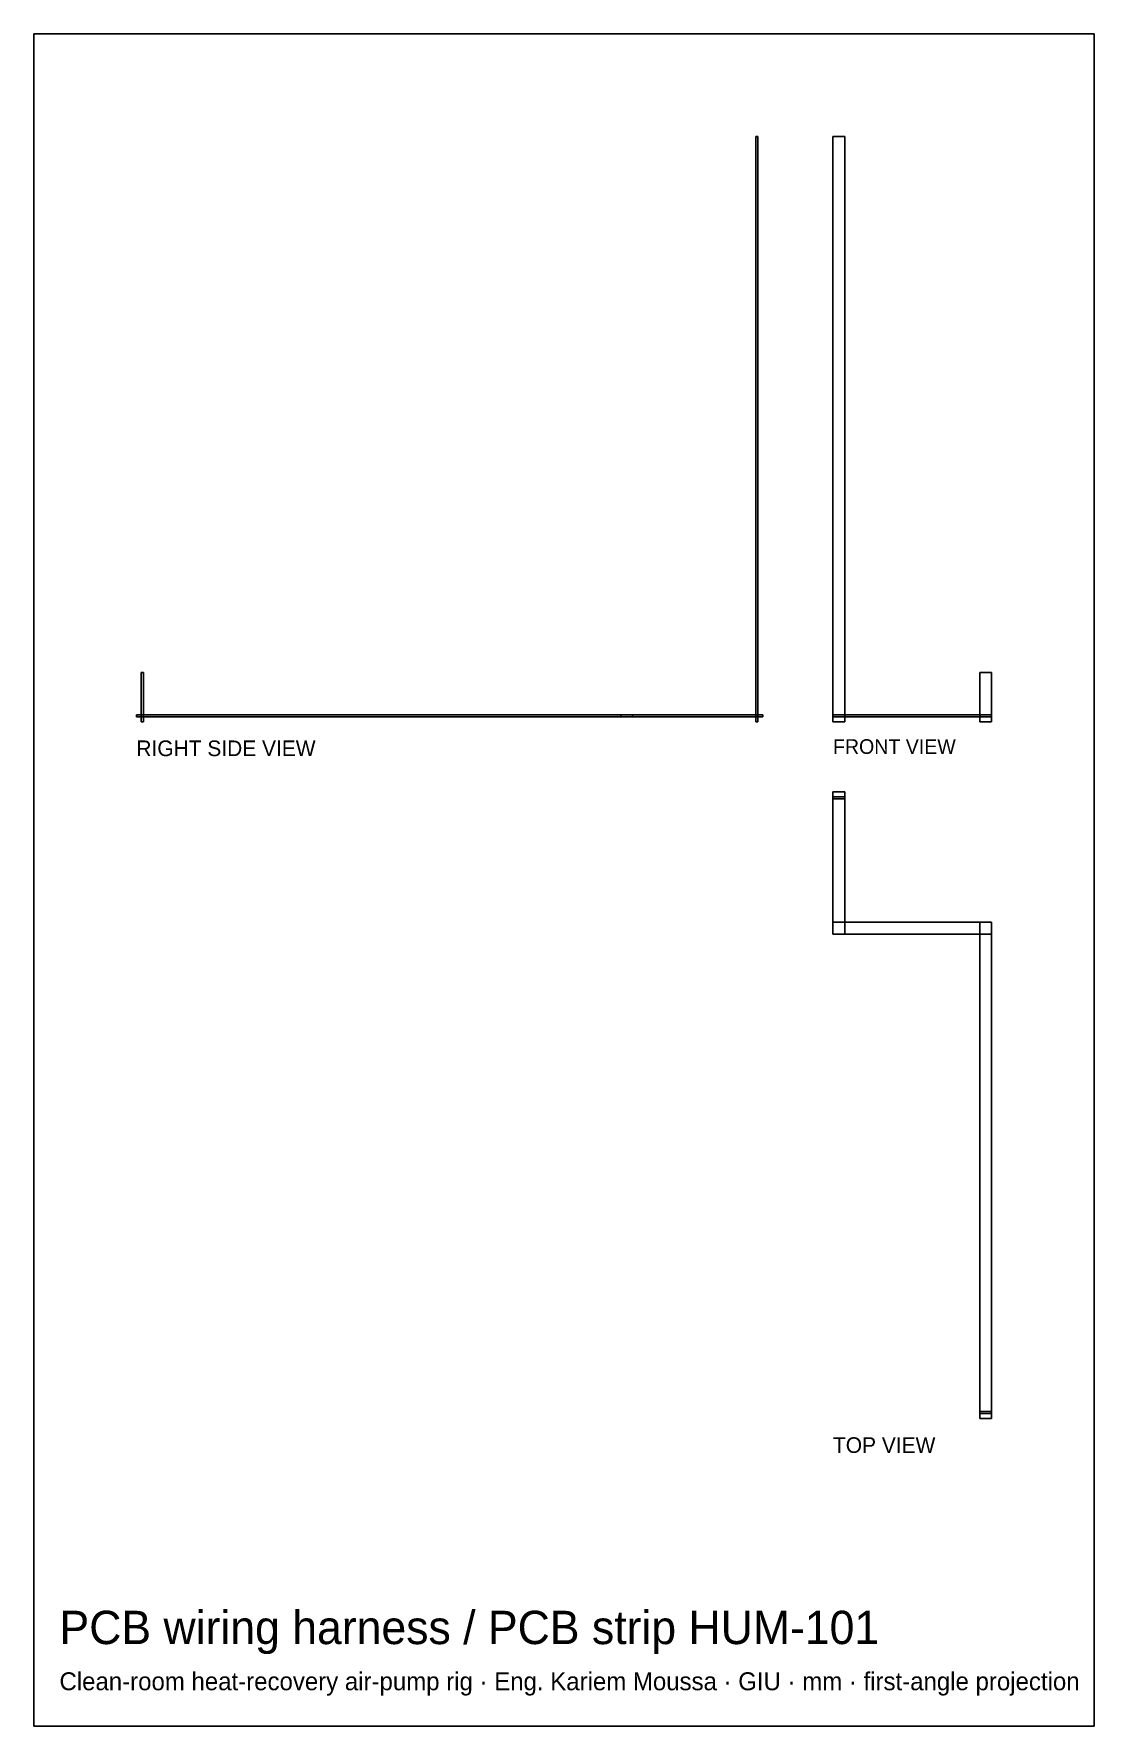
# Model space of a CAD drawing. Header units: millimetres. Extents: x -595 to -102, y -462 to 324.
import ezdxf

# ---------------------------------------------------------------- set-up
doc = ezdxf.new("R2010")
doc.units = ezdxf.units.MM
for name, color, linetype in [('BORDER', 7, 'Continuous'), ('HIDDEN', 8, 'Continuous'), ('TEXT', 5, 'Continuous'), ('VISIBLE', 7, 'Continuous')]:
    doc.layers.add(name, color=color, linetype=linetype)

msp = doc.modelspace()

# ---------------------------------------------------------------- linework, layer by layer
at = {"layer": 'BORDER'}
msp.add_lwpolyline([(-594.803472, -461.593616), (-102.214928, -461.593616), (-102.214928, 324.385072), (-594.803472, 324.385072)], close=True, dxfattribs=at)
at = {"layer": 'HIDDEN'}
for points in [[(-258.4184, 276.75), (-259.4184, 276.75)], [(-259.4184, 4.93), (-259.4184, 276.75)], [(-258.4184, 4.93), (-258.4184, 276.75)], [(-223.55, 276.75), (-218.05, 276.75)], [(-223.55, 4.93), (-223.55, 276.75)], [(-218.05, 4.93), (-218.05, 276.75)], [(-543.9184, 27.8), (-544.9184, 27.8)], [(-544.9184, 4.93), (-544.9184, 27.8)], [(-543.9184, 4.93), (-543.9184, 27.8)], [(-155.35, 27.8), (-149.85, 27.8)], [(-155.35, 4.93), (-155.35, 27.8)], [(-149.85, 4.93), (-149.85, 27.8)], [(-316.6684, 8.18), (-547.1684, 8.18)], [(-547.1684, 7.18), (-547.1684, 8.18)], [(-316.6684, 8.18), (-322.1684, 8.18)], [(-322.1684, 7.18), (-322.1684, 8.18)], [(-256.1684, 8.18), (-322.1684, 8.18)], [(-322.1684, 7.18), (-322.1684, 8.18)], [(-316.6684, 8.18), (-322.1684, 8.18)], [(-322.1684, 7.18), (-322.1684, 8.18)], [(-316.6684, 7.18), (-316.6684, 8.18)], [(-316.6684, 7.18), (-316.6684, 8.18)], [(-256.1684, 7.18), (-256.1684, 8.18)], [(-223.55, 8.18), (-218.05, 8.18)], [(-223.55, 7.18), (-223.55, 8.18)], [(-223.55, 8.18), (-149.85, 8.18)], [(-223.55, 7.18), (-223.55, 8.18)], [(-218.05, 7.18), (-218.05, 8.18)], [(-218.05, 7.18), (-218.05, 8.18)], [(-155.35, 8.18), (-149.85, 8.18)], [(-155.35, 8.18), (-149.85, 8.18)], [(-155.35, 7.18), (-155.35, 8.18)], [(-149.85, 7.18), (-149.85, 8.18)], [(-149.85, 7.18), (-149.85, 8.18)], [(-149.85, 7.18), (-149.85, 8.18)], [(-316.6684, 7.18), (-547.1684, 7.18)], [(-543.9184, 4.93), (-544.9184, 4.93)], [(-316.6684, 7.18), (-322.1684, 7.18)], [(-256.1684, 7.18), (-322.1684, 7.18)], [(-316.6684, 7.18), (-322.1684, 7.18)], [(-258.4184, 4.93), (-259.4184, 4.93)], [(-223.55, 7.18), (-218.05, 7.18)], [(-223.55, 7.18), (-149.85, 7.18)], [(-223.55, 4.93), (-218.05, 4.93)], [(-155.35, 7.18), (-149.85, 7.18)], [(-155.35, 7.18), (-149.85, 7.18)], [(-155.35, 4.93), (-149.85, 4.93)], [(-223.55, -27.6884), (-218.05, -27.6884)], [(-223.55, -27.6884), (-223.55, -93.6884)], [(-223.55, -29.9384), (-218.05, -29.9384)], [(-223.55, -29.9384), (-223.55, -30.9384)], [(-223.55, -30.9384), (-218.05, -30.9384)], [(-218.05, -27.6884), (-218.05, -93.6884)], [(-218.05, -29.9384), (-218.05, -30.9384)], [(-223.55, -88.1884), (-149.85, -88.1884)], [(-223.55, -88.1884), (-223.55, -93.6884)], [(-223.55, -93.6884), (-218.05, -93.6884)], [(-223.55, -93.6884), (-149.85, -93.6884)], [(-155.35, -88.1884), (-149.85, -88.1884)], [(-155.35, -88.1884), (-155.35, -318.6884)], [(-149.85, -88.1884), (-149.85, -93.6884)], [(-149.85, -88.1884), (-149.85, -318.6884)], [(-155.35, -315.4384), (-149.85, -315.4384)], [(-155.35, -315.4384), (-155.35, -316.4384)], [(-155.35, -316.4384), (-149.85, -316.4384)], [(-155.35, -318.6884), (-149.85, -318.6884)], [(-149.85, -315.4384), (-149.85, -316.4384)]]:
    msp.add_lwpolyline(points, dxfattribs=at)
at = {"layer": 'VISIBLE'}
for points in [[(-258.4184, 276.75), (-259.4184, 276.75)], [(-259.4184, 4.93), (-259.4184, 276.75)], [(-258.4184, 4.93), (-258.4184, 276.75)], [(-223.55, 276.75), (-218.05, 276.75)], [(-223.55, 4.93), (-223.55, 276.75)], [(-218.05, 8.18), (-218.05, 276.75)], [(-543.9184, 27.8), (-544.9184, 27.8)], [(-544.9184, 4.93), (-544.9184, 27.8)], [(-543.9184, 4.93), (-543.9184, 27.8)], [(-155.35, 27.8), (-149.85, 27.8)], [(-155.35, 4.93), (-155.35, 27.8)], [(-149.85, 4.93), (-149.85, 27.8)], [(-316.6684, 8.18), (-547.1684, 8.18)], [(-547.1684, 7.18), (-547.1684, 8.18)], [(-316.6684, 8.18), (-322.1684, 8.18)], [(-322.1684, 7.18), (-322.1684, 8.18)], [(-256.1684, 8.18), (-316.6684, 8.18)], [(-316.6684, 7.18), (-316.6684, 8.18)], [(-316.6684, 7.18), (-316.6684, 8.18)], [(-256.1684, 7.18), (-256.1684, 8.18)], [(-223.55, 8.18), (-218.05, 8.18)], [(-223.55, 7.18), (-223.55, 8.18)], [(-223.55, 8.18), (-155.35, 8.18)], [(-223.55, 7.18), (-223.55, 8.18)], [(-218.05, 7.18), (-218.05, 8.18)], [(-155.35, 8.18), (-149.85, 8.18)], [(-155.35, 7.18), (-155.35, 8.18)], [(-149.85, 7.18), (-149.85, 8.18)], [(-316.6684, 7.18), (-547.1684, 7.18)], [(-543.9184, 4.93), (-544.9184, 4.93)], [(-316.6684, 7.18), (-322.1684, 7.18)], [(-256.1684, 7.18), (-316.6684, 7.18)], [(-258.4184, 4.93), (-259.4184, 4.93)], [(-223.55, 7.18), (-218.05, 7.18)], [(-223.55, 7.18), (-155.35, 7.18)], [(-223.55, 4.93), (-218.05, 4.93)], [(-218.05, 4.93), (-218.05, 7.18)], [(-155.35, 7.18), (-149.85, 7.18)], [(-155.35, 4.93), (-149.85, 4.93)], [(-223.55, -27.6884), (-218.05, -27.6884)], [(-223.55, -27.6884), (-223.55, -93.6884)], [(-223.55, -29.9384), (-218.05, -29.9384)], [(-223.55, -29.9384), (-223.55, -30.9384)], [(-223.55, -30.9384), (-218.05, -30.9384)], [(-218.05, -27.6884), (-218.05, -93.6884)], [(-218.05, -29.9384), (-218.05, -30.9384)], [(-223.55, -88.1884), (-149.85, -88.1884)], [(-223.55, -88.1884), (-223.55, -93.6884)], [(-223.55, -93.6884), (-218.05, -93.6884)], [(-223.55, -93.6884), (-149.85, -93.6884)], [(-155.35, -88.1884), (-149.85, -88.1884)], [(-155.35, -88.1884), (-155.35, -318.6884)], [(-149.85, -88.1884), (-149.85, -93.6884)], [(-149.85, -88.1884), (-149.85, -318.6884)], [(-155.35, -315.4384), (-149.85, -315.4384)], [(-155.35, -315.4384), (-155.35, -316.4384)], [(-155.35, -316.4384), (-149.85, -316.4384)], [(-155.35, -318.6884), (-149.85, -318.6884)], [(-149.85, -315.4384), (-149.85, -316.4384)]]:
    msp.add_lwpolyline(points, dxfattribs=at)

# ---------------------------------------------------------------- texts
at = {"layer": 'TEXT'}
for s, height, p in [('RIGHT SIDE VIEW', 7.275, (-547.1684, -11.075)), ('FRONT VIEW', 6.7955, (-223.55, -10.0201)), ('TOP VIEW', 7.275, (-223.55, -334.6934)), ('PCB wiring harness / PCB strip HUM-101', 15.4813984, (-582.894704, -423.485558)), ('Clean-room heat-recovery air-pump rig · Eng. Kariem Moussa · GIU · mm · first-angle projection', 8.3361376, (-582.894704, -444.921341))]:
    msp.add_text(s, height=height, dxfattribs=at).set_placement(p)

doc.saveas('drawing.dxf')
